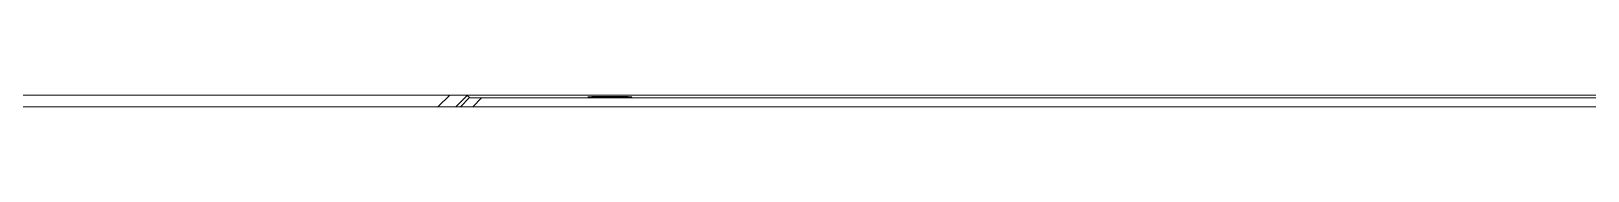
# Model space of a CAD drawing. Header units: millimetres. Extents: x 2035 to 3115, y 1699 to 2259.
# Drawn here: x 2592.7 to 2858.6, y 1698.9 to 1700.9 of the extents above; entities that cross this region are included whole.
import ezdxf

# ---------------------------------------------------------------- set-up
doc = ezdxf.new("R2010")
doc.units = ezdxf.units.MM
doc.layers.add('5', color=7, linetype='Continuous', true_color=0xffffff)

msp = doc.modelspace()

# ---------------------------------------------------------------- linework, layer by layer
at = {"layer": '5', "color": 7, "linetype": 'Continuous', "lineweight": 13}
for p, q in [((2582.883, 1700.938), (2664.164, 1700.938)), ((2662.165, 1698.896), (2664.164, 1700.938)), ((2958.069, 1700.938), (2664.164, 1700.938)), ((2667.13, 1700.879), (2665.189, 1698.896)), ((2666.006, 1698.896), (2667.519, 1700.49)), ((2667.519, 1700.49), (2667.13, 1700.879)), ((2669.586, 1700.436), (2668.124, 1698.896)), ((2953.487, 1700.436), (2669.586, 1700.436)), ((2662.165, 1698.896), (2584.882, 1698.896)), ((2665.189, 1698.896), (2662.165, 1698.896)), ((2666.006, 1698.896), (2665.189, 1698.896)), ((2666.006, 1698.896), (2668.124, 1698.896)), ((2954.949, 1698.896), (2668.124, 1698.896))]:
    msp.add_line(p, q, dxfattribs=at)
for centre, major_axis, ratio, start_param, end_param in [((2662.909, 1700.851), (4.222, 0.026), 0.019595, 0.0193544, 1.26875), ((2671.707, 1700.55), (4.19, 0.058), 0.023478, 3.1644274, 4.1811347)]:
    msp.add_ellipse(centre, major_axis=major_axis, ratio=ratio, start_param=start_param, end_param=end_param, dxfattribs=at)
msp.add_ellipse((2691.537, 1700.605), major_axis=(-3.75, 0), ratio=0.026186, dxfattribs=at)

doc.saveas('drawing.dxf')
